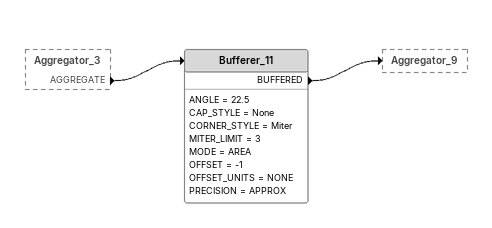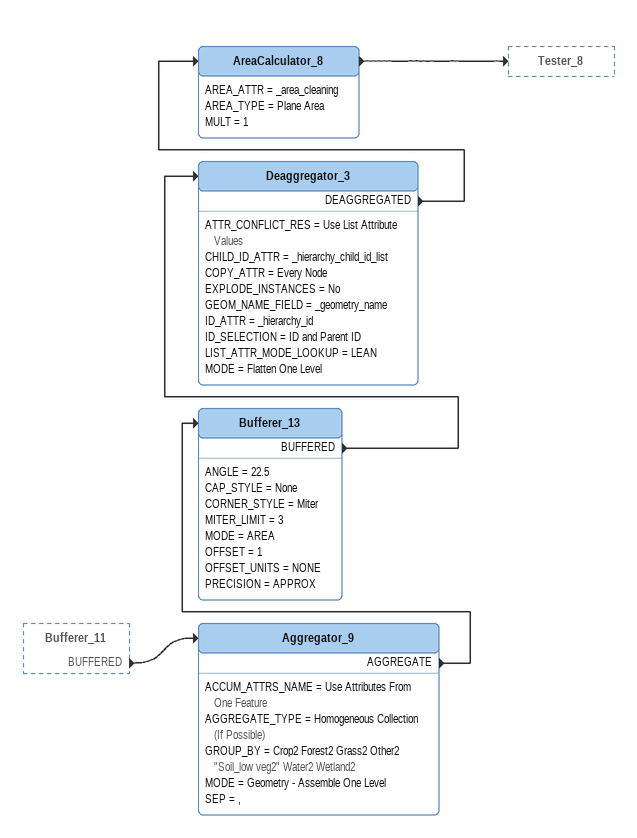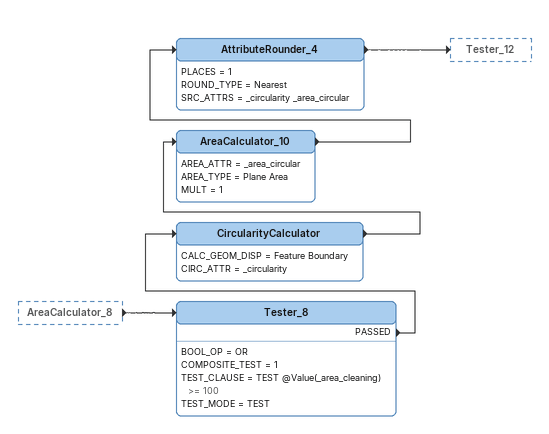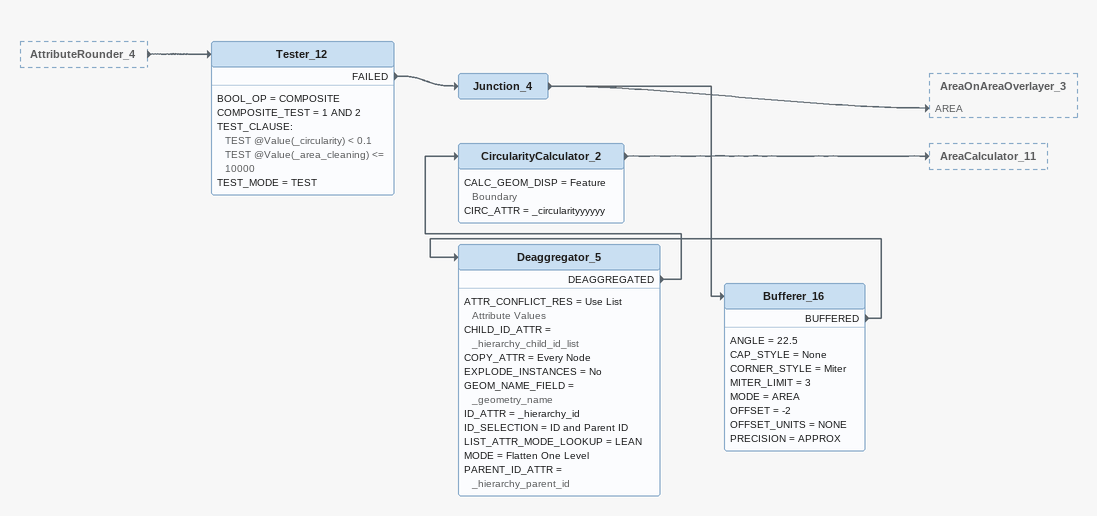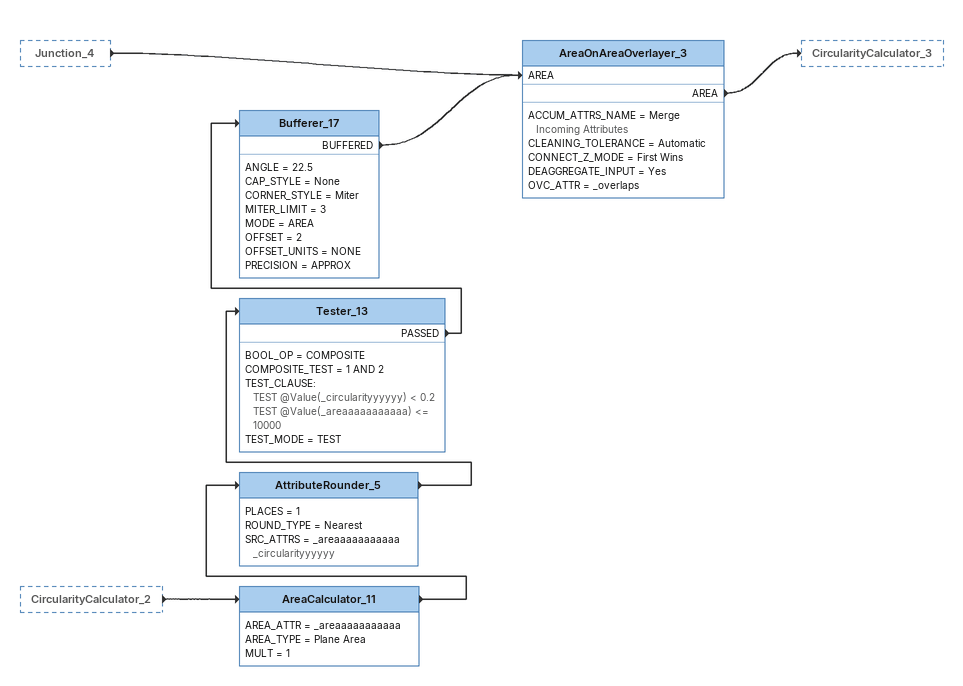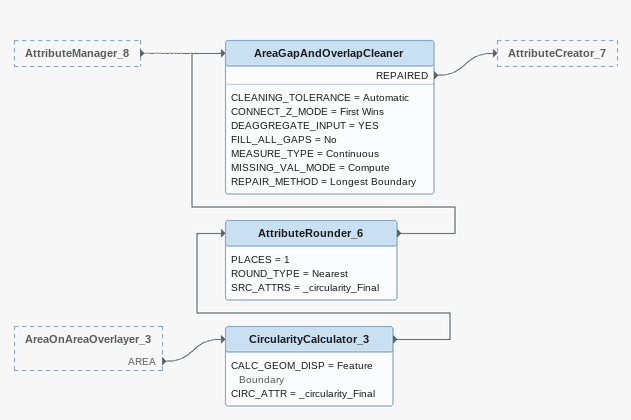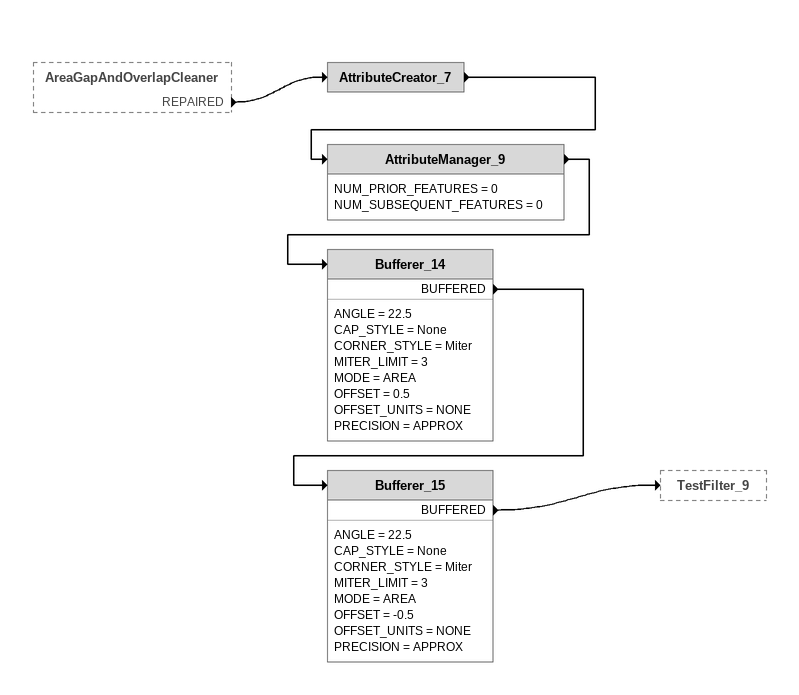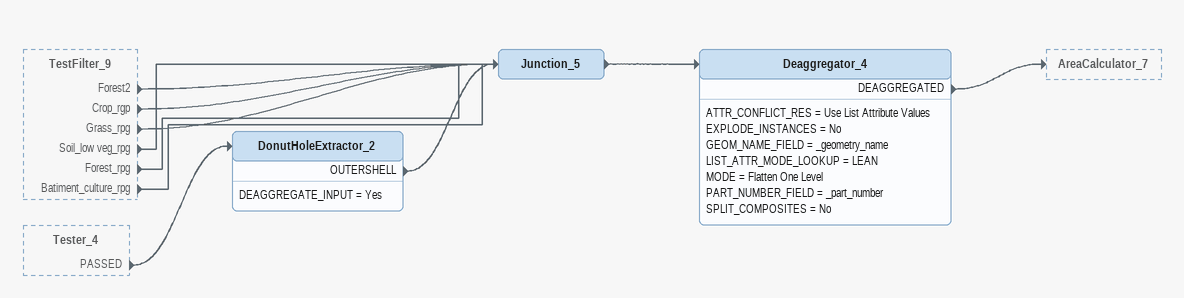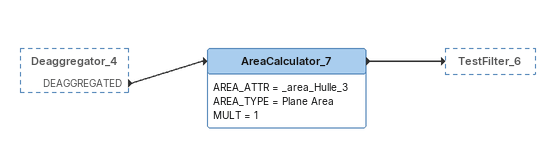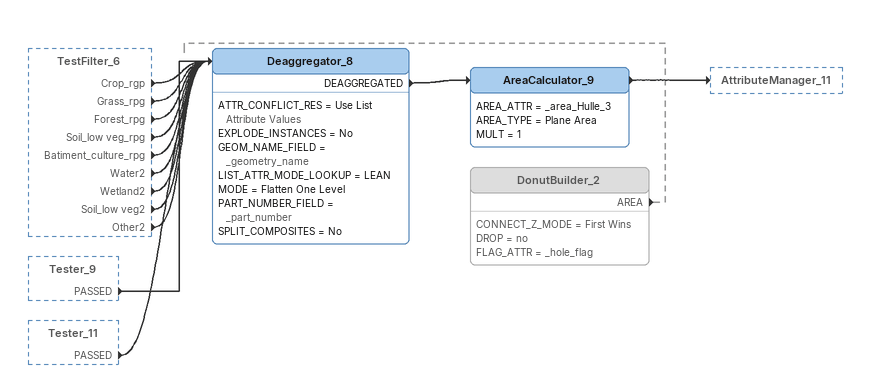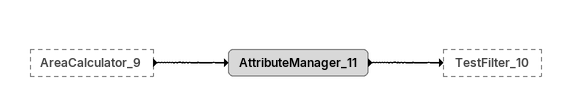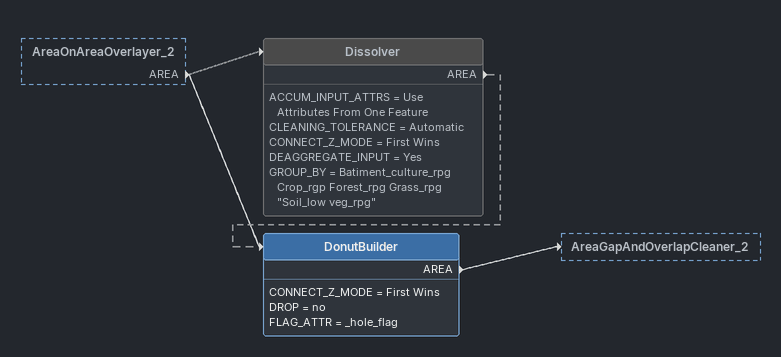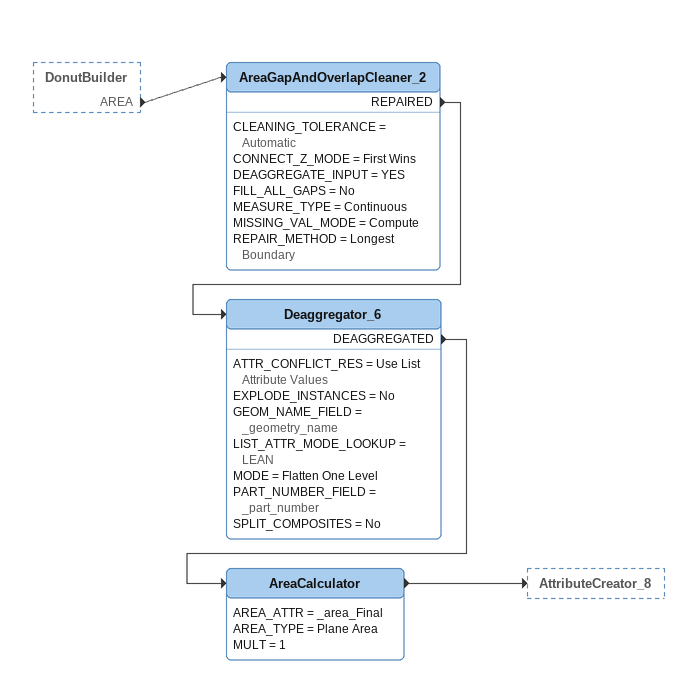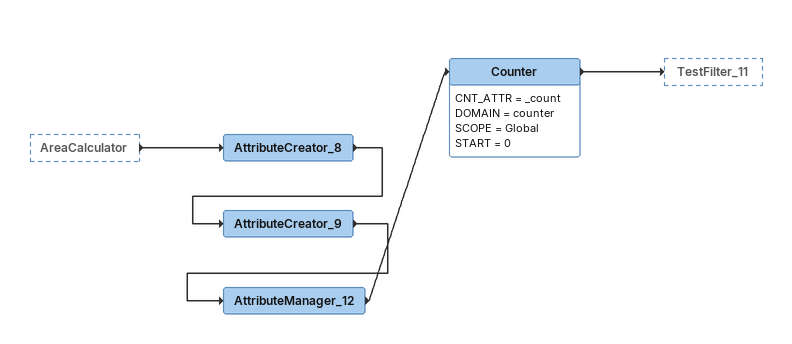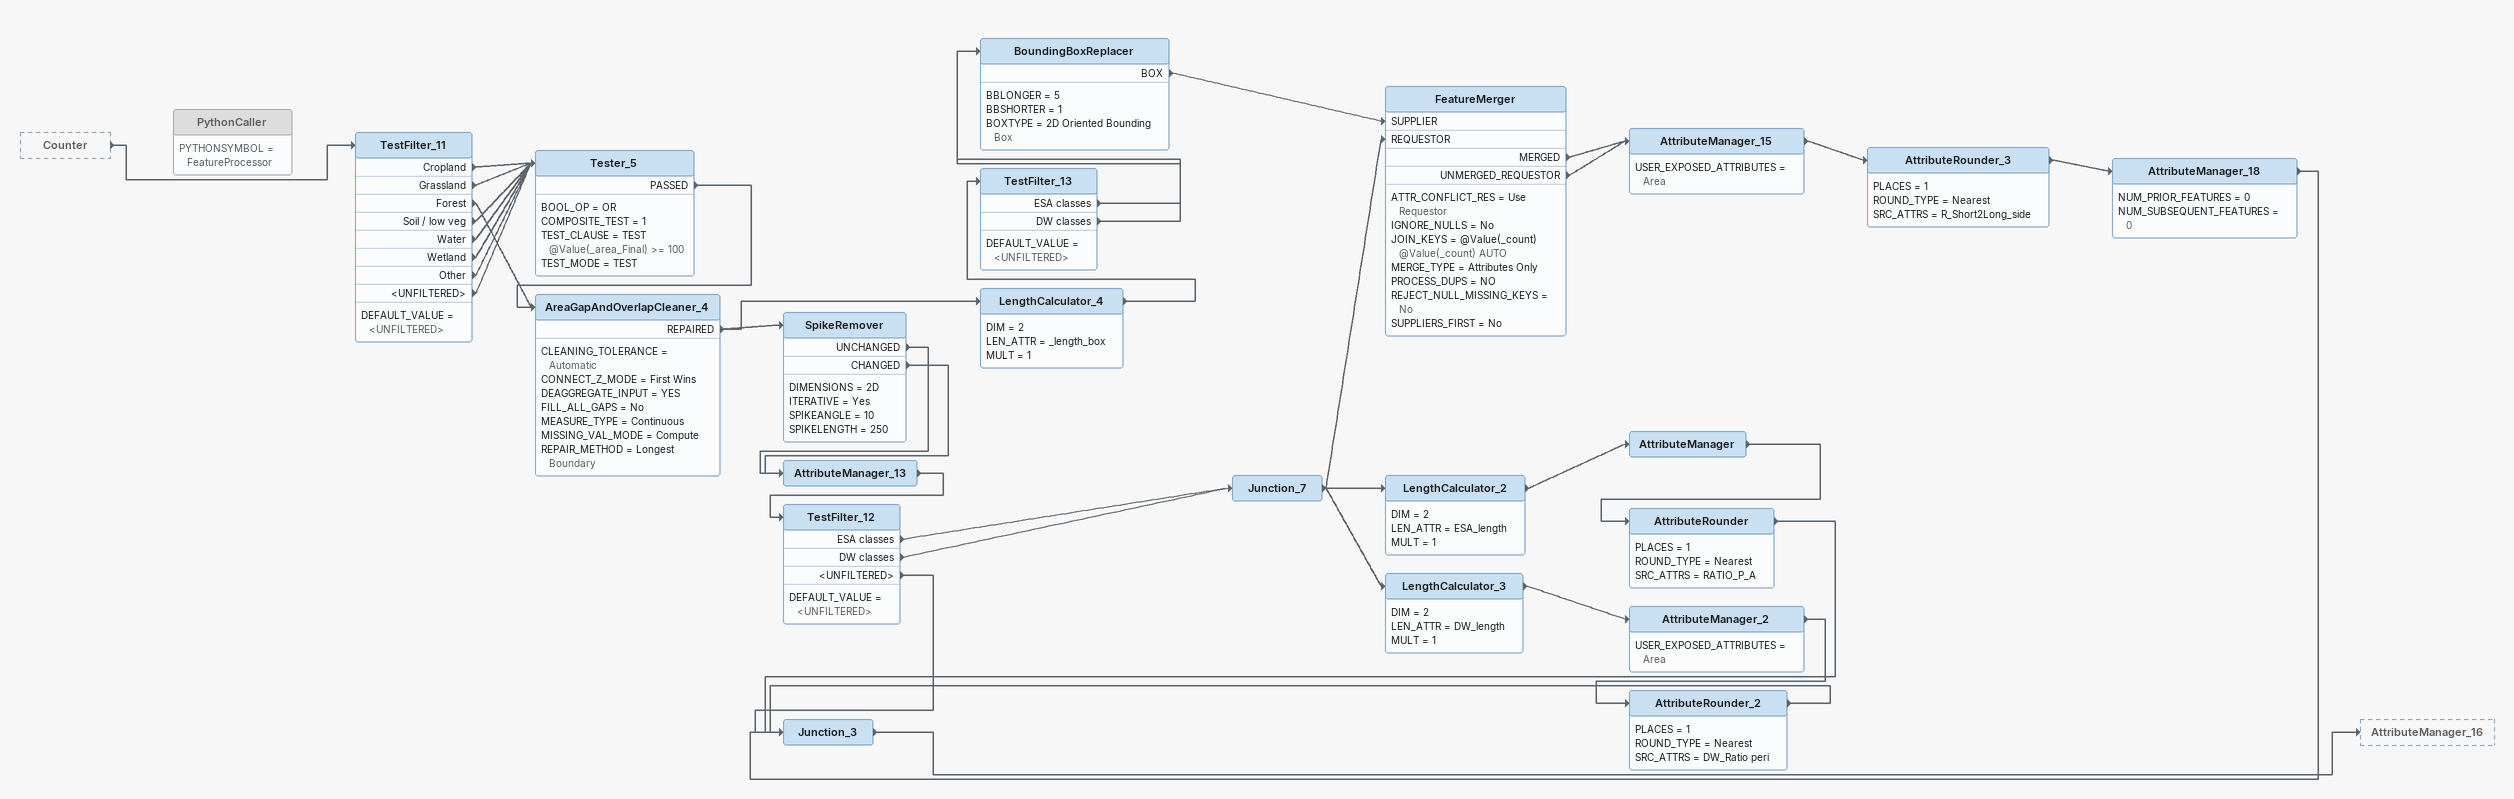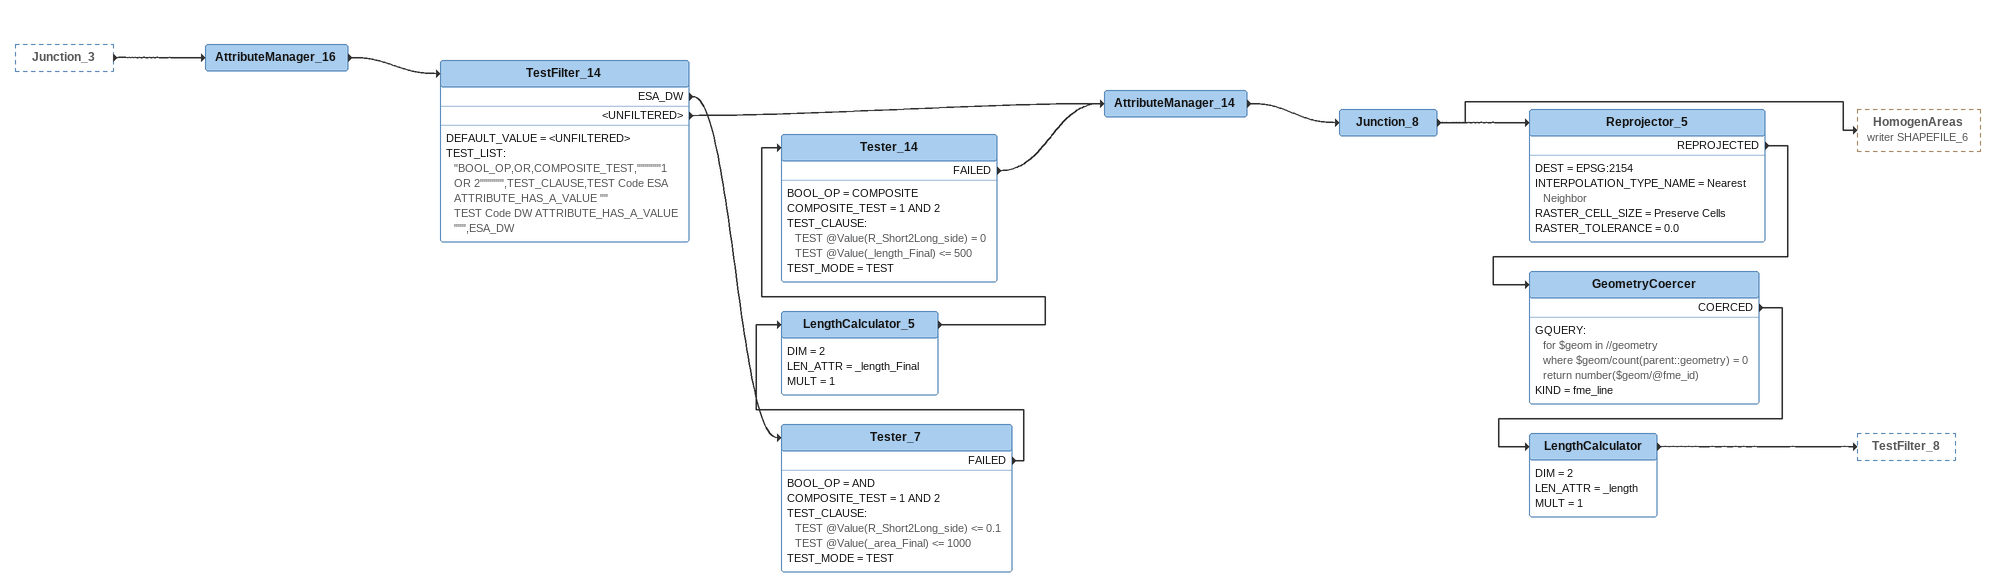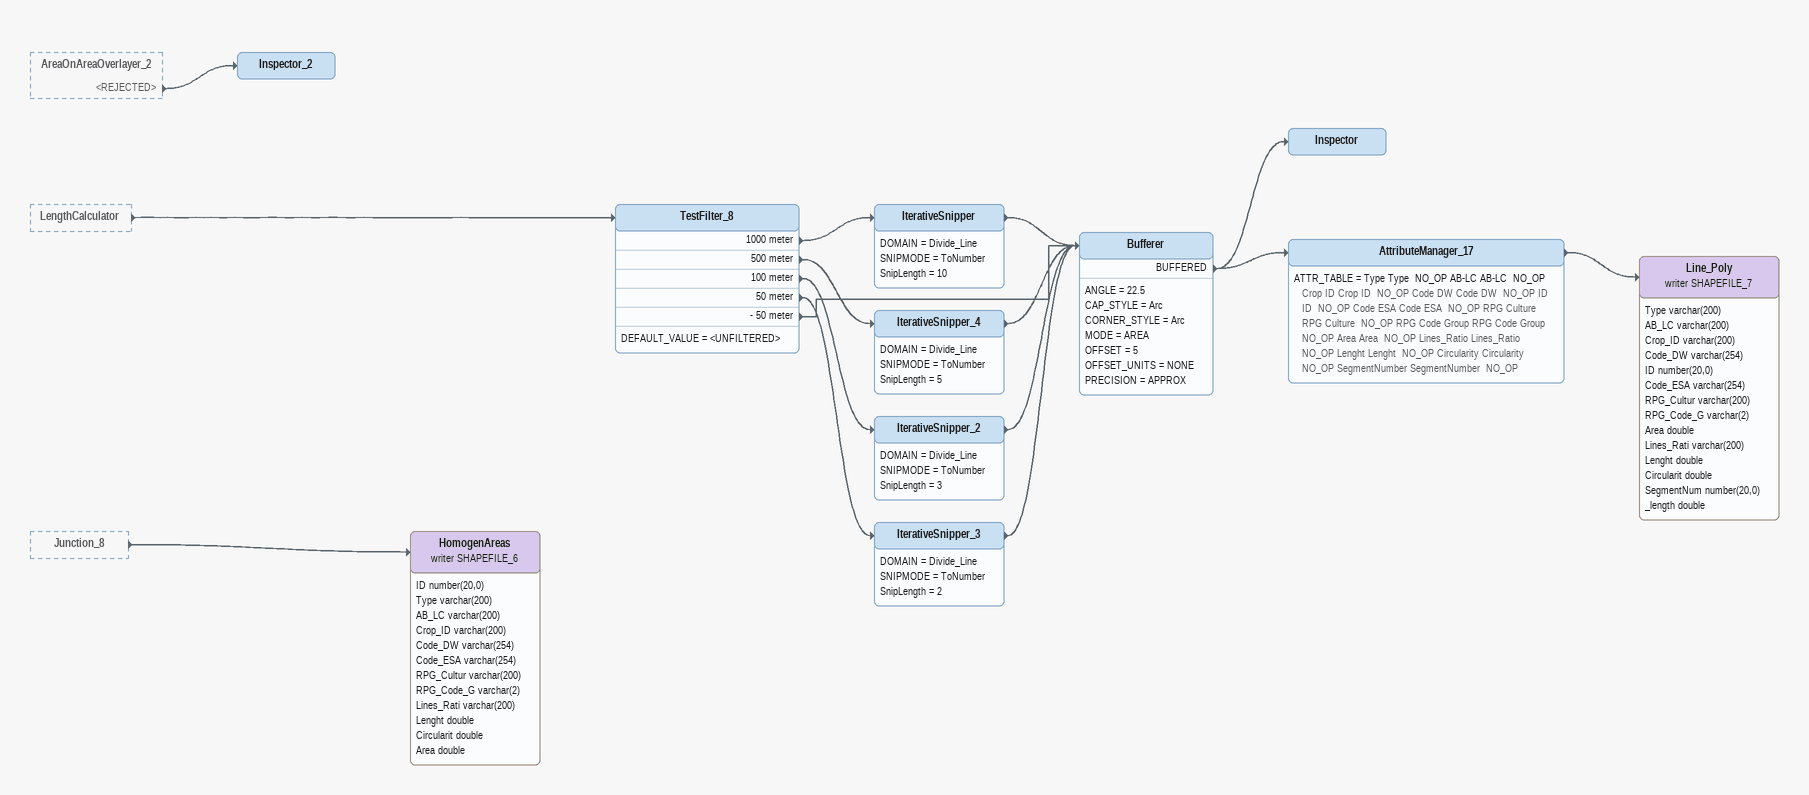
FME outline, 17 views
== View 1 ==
Aggregator_3 [outside]
    AGGREGATE -> Bufferer_11
Bufferer_11
    ANGLE = 22.5
    CAP_STYLE = None
    CORNER_STYLE = Miter
    MITER_LIMIT = 3
    MODE = AREA
    OFFSET = -1
    OFFSET_UNITS = NONE
    PRECISION = APPROX
    BUFFERED -> Aggregator_9

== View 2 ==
Bufferer_11 [outside]
    BUFFERED -> Aggregator_9
Aggregator_9
    ACCUM_ATTRS_NAME = Use Attributes From One Feature
    AGGREGATE_TYPE = Homogeneous Collection (If Possible)
    GROUP_BY = Crop2 Forest2 Grass2 Other2 "Soil_low veg2" Water2 Wetland2
    MODE = Geometry - Assemble One Level
    SEP = ,
    AGGREGATE -> Bufferer_13
Bufferer_13
    ANGLE = 22.5
    CAP_STYLE = None
    CORNER_STYLE = Miter
    MITER_LIMIT = 3
    MODE = AREA
    OFFSET = 1
    OFFSET_UNITS = NONE
    PRECISION = APPROX
    BUFFERED -> Deaggregator_3
Deaggregator_3
    ATTR_CONFLICT_RES = Use List Attribute Values
    CHILD_ID_ATTR = _hierarchy_child_id_list
    COPY_ATTR = Every Node
    EXPLODE_INSTANCES = No
    GEOM_NAME_FIELD = _geometry_name
    ID_ATTR = _hierarchy_id
    ID_SELECTION = ID and Parent ID
    LIST_ATTR_MODE_LOOKUP = LEAN
    MODE = Flatten One Level
    DEAGGREGATED -> AreaCalculator_8
AreaCalculator_8
    AREA_ATTR = _area_cleaning
    AREA_TYPE = Plane Area
    MULT = 1
    -> Tester_8

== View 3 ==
AreaCalculator_8 [outside]
    -> Tester_8
Tester_8
    BOOL_OP = OR
    COMPOSITE_TEST = 1
    TEST_CLAUSE = TEST @Value(_area_cleaning) >= 100
    TEST_MODE = TEST
    PASSED -> CircularityCalculator
CircularityCalculator
    CALC_GEOM_DISP = Feature Boundary
    CIRC_ATTR = _circularity
    -> AreaCalculator_10
AreaCalculator_10
    AREA_ATTR = _area_circular
    AREA_TYPE = Plane Area
    MULT = 1
    -> AttributeRounder_4
AttributeRounder_4
    PLACES = 1
    ROUND_TYPE = Nearest
    SRC_ATTRS = _circularity _area_circular
    -> Tester_12

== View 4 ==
AttributeRounder_4 [outside]
    -> Tester_12
Tester_12
    BOOL_OP = COMPOSITE
    COMPOSITE_TEST = 1 AND 2
    TEST_CLAUSE:
      TEST @Value(_circularity) < 0.1
      TEST @Value(_area_cleaning) <= 10000
    TEST_MODE = TEST
    FAILED -> Junction_4
Junction_4
    -> Bufferer_16
    -> AreaOnAreaOverlayer_3 [AREA]
Bufferer_16
    ANGLE = 22.5
    CAP_STYLE = None
    CORNER_STYLE = Miter
    MITER_LIMIT = 3
    MODE = AREA
    OFFSET = -2
    OFFSET_UNITS = NONE
    PRECISION = APPROX
    BUFFERED -> Deaggregator_5
Deaggregator_5
    ATTR_CONFLICT_RES = Use List Attribute Values
    CHILD_ID_ATTR = _hierarchy_child_id_list
    COPY_ATTR = Every Node
    EXPLODE_INSTANCES = No
    GEOM_NAME_FIELD = _geometry_name
    ID_ATTR = _hierarchy_id
    ID_SELECTION = ID and Parent ID
    LIST_ATTR_MODE_LOOKUP = LEAN
    MODE = Flatten One Level
    PARENT_ID_ATTR = _hierarchy_parent_id
    DEAGGREGATED -> CircularityCalculator_2
CircularityCalculator_2
    CALC_GEOM_DISP = Feature Boundary
    CIRC_ATTR = _circularityyyyyy
    -> AreaCalculator_11

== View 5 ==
Junction_4 [outside]
    -> AreaOnAreaOverlayer_3 [AREA]
CircularityCalculator_2 [outside]
    -> AreaCalculator_11
AreaCalculator_11
    AREA_ATTR = _areaaaaaaaaaaa
    AREA_TYPE = Plane Area
    MULT = 1
    -> AttributeRounder_5
AttributeRounder_5
    PLACES = 1
    ROUND_TYPE = Nearest
    SRC_ATTRS = _areaaaaaaaaaaa _circularityyyyyy
    -> Tester_13
Tester_13
    BOOL_OP = COMPOSITE
    COMPOSITE_TEST = 1 AND 2
    TEST_CLAUSE:
      TEST @Value(_circularityyyyyy) < 0.2
      TEST @Value(_areaaaaaaaaaaa) <= 10000
    TEST_MODE = TEST
    PASSED -> Bufferer_17
Bufferer_17
    ANGLE = 22.5
    CAP_STYLE = None
    CORNER_STYLE = Miter
    MITER_LIMIT = 3
    MODE = AREA
    OFFSET = 2
    OFFSET_UNITS = NONE
    PRECISION = APPROX
    BUFFERED -> AreaOnAreaOverlayer_3 [AREA]
AreaOnAreaOverlayer_3
    ACCUM_ATTRS_NAME = Merge Incoming Attributes
    CLEANING_TOLERANCE = Automatic
    CONNECT_Z_MODE = First Wins
    DEAGGREGATE_INPUT = Yes
    OVC_ATTR = _overlaps
    AREA -> CircularityCalculator_3

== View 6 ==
AttributeManager_8 [outside]
    -> AreaGapAndOverlapCleaner
AreaOnAreaOverlayer_3 [outside]
    AREA -> CircularityCalculator_3
CircularityCalculator_3
    CALC_GEOM_DISP = Feature Boundary
    CIRC_ATTR = _circularity_Final
    -> AttributeRounder_6
AttributeRounder_6
    PLACES = 1
    ROUND_TYPE = Nearest
    SRC_ATTRS = _circularity_Final
    -> AreaGapAndOverlapCleaner
AreaGapAndOverlapCleaner
    CLEANING_TOLERANCE = Automatic
    CONNECT_Z_MODE = First Wins
    DEAGGREGATE_INPUT = YES
    FILL_ALL_GAPS = No
    MEASURE_TYPE = Continuous
    MISSING_VAL_MODE = Compute
    REPAIR_METHOD = Longest Boundary
    REPAIRED -> AttributeCreator_7

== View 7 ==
AreaGapAndOverlapCleaner [outside]
    REPAIRED -> AttributeCreator_7
AttributeCreator_7
    -> AttributeManager_9
AttributeManager_9
    NUM_PRIOR_FEATURES = 0
    NUM_SUBSEQUENT_FEATURES = 0
    -> Bufferer_14
Bufferer_14
    ANGLE = 22.5
    CAP_STYLE = None
    CORNER_STYLE = Miter
    MITER_LIMIT = 3
    MODE = AREA
    OFFSET = 0.5
    OFFSET_UNITS = NONE
    PRECISION = APPROX
    BUFFERED -> Bufferer_15
Bufferer_15
    ANGLE = 22.5
    CAP_STYLE = None
    CORNER_STYLE = Miter
    MITER_LIMIT = 3
    MODE = AREA
    OFFSET = -0.5
    OFFSET_UNITS = NONE
    PRECISION = APPROX
    BUFFERED -> TestFilter_9

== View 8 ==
TestFilter_9 [outside]
    Forest2 -> Junction_5
    Crop_rgp -> Junction_5
    Grass_rpg -> Junction_5
    Soil_low veg_rpg -> Junction_5
    Forest_rpg -> Junction_5
    Batiment_culture_rpg -> Junction_5
Tester_4 [outside]
    PASSED -> DonutHoleExtractor_2
DonutHoleExtractor_2
    DEAGGREGATE_INPUT = Yes
    OUTERSHELL -> Junction_5
Junction_5
    -> Deaggregator_4
Deaggregator_4
    ATTR_CONFLICT_RES = Use List Attribute Values
    EXPLODE_INSTANCES = No
    GEOM_NAME_FIELD = _geometry_name
    LIST_ATTR_MODE_LOOKUP = LEAN
    MODE = Flatten One Level
    PART_NUMBER_FIELD = _part_number
    SPLIT_COMPOSITES = No
    DEAGGREGATED -> AreaCalculator_7

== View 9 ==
Deaggregator_4 [outside]
    DEAGGREGATED -> AreaCalculator_7
AreaCalculator_7
    AREA_ATTR = _area_Hulle_3
    AREA_TYPE = Plane Area
    MULT = 1
    -> TestFilter_6

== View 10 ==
TestFilter_6 [outside]
    Crop_rgp -> Deaggregator_8
    Grass_rpg -> Deaggregator_8
    Forest_rpg -> Deaggregator_8
    Soil_low veg_rpg -> Deaggregator_8
    Batiment_culture_rpg -> Deaggregator_8
    Water2 -> Deaggregator_8
    Wetland2 -> Deaggregator_8
    Soil_low veg2 -> Deaggregator_8
    Other2 -> Deaggregator_8
Tester_9 [outside]
    PASSED -> Deaggregator_8
Tester_11 [outside]
    PASSED -> Deaggregator_8
DonutBuilder_2 [off]
    CONNECT_Z_MODE = First Wins
    DROP = no
    FLAG_ATTR = _hole_flag
    AREA -> Deaggregator_8 [off]
Deaggregator_8
    ATTR_CONFLICT_RES = Use List Attribute Values
    EXPLODE_INSTANCES = No
    GEOM_NAME_FIELD = _geometry_name
    LIST_ATTR_MODE_LOOKUP = LEAN
    MODE = Flatten One Level
    PART_NUMBER_FIELD = _part_number
    SPLIT_COMPOSITES = No
    DEAGGREGATED -> AreaCalculator_9
AreaCalculator_9
    AREA_ATTR = _area_Hulle_3
    AREA_TYPE = Plane Area
    MULT = 1
    -> AttributeManager_11

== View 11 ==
AreaCalculator_9 [outside]
    -> AttributeManager_11
AttributeManager_11
    -> TestFilter_10

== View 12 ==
AreaOnAreaOverlayer_2 [outside]
    AREA -> Dissolver [off]
    AREA -> DonutBuilder
Dissolver [off]
    ACCUM_INPUT_ATTRS = Use Attributes From One Feature
    CLEANING_TOLERANCE = Automatic
    CONNECT_Z_MODE = First Wins
    DEAGGREGATE_INPUT = Yes
    GROUP_BY = Batiment_culture_rpg Crop_rgp Forest_rpg Grass_rpg "Soil_low veg_rpg"
    AREA -> DonutBuilder [off]
DonutBuilder
    CONNECT_Z_MODE = First Wins
    DROP = no
    FLAG_ATTR = _hole_flag
    AREA -> AreaGapAndOverlapCleaner_2

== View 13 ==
DonutBuilder [outside]
    AREA -> AreaGapAndOverlapCleaner_2
AreaGapAndOverlapCleaner_2
    CLEANING_TOLERANCE = Automatic
    CONNECT_Z_MODE = First Wins
    DEAGGREGATE_INPUT = YES
    FILL_ALL_GAPS = No
    MEASURE_TYPE = Continuous
    MISSING_VAL_MODE = Compute
    REPAIR_METHOD = Longest Boundary
    REPAIRED -> Deaggregator_6
Deaggregator_6
    ATTR_CONFLICT_RES = Use List Attribute Values
    EXPLODE_INSTANCES = No
    GEOM_NAME_FIELD = _geometry_name
    LIST_ATTR_MODE_LOOKUP = LEAN
    MODE = Flatten One Level
    PART_NUMBER_FIELD = _part_number
    SPLIT_COMPOSITES = No
    DEAGGREGATED -> AreaCalculator
AreaCalculator
    AREA_ATTR = _area_Final
    AREA_TYPE = Plane Area
    MULT = 1
    -> AttributeCreator_8

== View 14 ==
AreaCalculator [outside]
    -> AttributeCreator_8
AttributeCreator_8
    -> AttributeCreator_9
AttributeCreator_9
    -> AttributeManager_12
AttributeManager_12
    -> Counter
Counter
    CNT_ATTR = _count
    DOMAIN = counter
    SCOPE = Global
    START = 0
    -> TestFilter_11

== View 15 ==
Counter [outside]
    -> TestFilter_11
PythonCaller [off]
    PYTHONSYMBOL = FeatureProcessor
TestFilter_11
    DEFAULT_VALUE = <UNFILTERED>
    Cropland -> Tester_5
    Grassland -> Tester_5
    Forest -> AreaGapAndOverlapCleaner_4
    Soil / low veg -> Tester_5
    Water -> Tester_5
    Wetland -> Tester_5
    Other -> Tester_5
    <UNFILTERED> -> Tester_5
Tester_5
    BOOL_OP = OR
    COMPOSITE_TEST = 1
    TEST_CLAUSE = TEST @Value(_area_Final) >= 100
    TEST_MODE = TEST
    PASSED -> AreaGapAndOverlapCleaner_4
AreaGapAndOverlapCleaner_4
    CLEANING_TOLERANCE = Automatic
    CONNECT_Z_MODE = First Wins
    DEAGGREGATE_INPUT = YES
    FILL_ALL_GAPS = No
    MEASURE_TYPE = Continuous
    MISSING_VAL_MODE = Compute
    REPAIR_METHOD = Longest Boundary
    REPAIRED -> SpikeRemover
    REPAIRED -> LengthCalculator_4
LengthCalculator_4
    DIM = 2
    LEN_ATTR = _length_box
    MULT = 1
    -> TestFilter_13
TestFilter_13
    DEFAULT_VALUE = <UNFILTERED>
    ESA classes -> BoundingBoxReplacer
    DW classes -> BoundingBoxReplacer
BoundingBoxReplacer
    BBLONGER = 5
    BBSHORTER = 1
    BOXTYPE = 2D Oriented Bounding Box
    BOX -> FeatureMerger [SUPPLIER]
SpikeRemover
    DIMENSIONS = 2D
    ITERATIVE = Yes
    SPIKEANGLE = 10
    SPIKELENGTH = 250
    UNCHANGED -> AttributeManager_13
    CHANGED -> AttributeManager_13
AttributeManager_13
    -> TestFilter_12
TestFilter_12
    DEFAULT_VALUE = <UNFILTERED>
    ESA classes -> Junction_7
    DW classes -> Junction_7
    <UNFILTERED> -> Junction_3
Junction_7
    -> LengthCalculator_2
    -> LengthCalculator_3
    -> FeatureMerger [REQUESTOR]
FeatureMerger
    ATTR_CONFLICT_RES = Use Requestor
    IGNORE_NULLS = No
    JOIN_KEYS = @Value(_count) @Value(_count) AUTO
    MERGE_TYPE = Attributes Only
    PROCESS_DUPS = NO
    REJECT_NULL_MISSING_KEYS = No
    SUPPLIERS_FIRST = No
    MERGED -> AttributeManager_15
    UNMERGED_REQUESTOR -> AttributeManager_15
AttributeManager_15
    USER_EXPOSED_ATTRIBUTES = Area
    -> AttributeRounder_3
AttributeRounder_3
    PLACES = 1
    ROUND_TYPE = Nearest
    SRC_ATTRS = R_Short2Long_side
    -> AttributeManager_18
AttributeManager_18
    NUM_PRIOR_FEATURES = 0
    NUM_SUBSEQUENT_FEATURES = 0
    -> Junction_3
LengthCalculator_2
    DIM = 2
    LEN_ATTR = ESA_length
    MULT = 1
    -> AttributeManager
AttributeManager
    -> AttributeRounder
AttributeRounder
    PLACES = 1
    ROUND_TYPE = Nearest
    SRC_ATTRS = RATIO_P_A
    -> Junction_3
LengthCalculator_3
    DIM = 2
    LEN_ATTR = DW_length
    MULT = 1
    -> AttributeManager_2
AttributeManager_2
    USER_EXPOSED_ATTRIBUTES = Area
    -> AttributeRounder_2
AttributeRounder_2
    PLACES = 1
    ROUND_TYPE = Nearest
    SRC_ATTRS = DW_Ratio peri
    -> Junction_3
Junction_3
    -> AttributeManager_16

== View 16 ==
Junction_3 [outside]
    -> AttributeManager_16
AttributeManager_16
    -> TestFilter_14
TestFilter_14
    DEFAULT_VALUE = <UNFILTERED>
    TEST_LIST:
      "BOOL_OP,OR,COMPOSITE_TEST,""""""1 OR 2"""""",TEST_CLAUSE,TEST Code ESA ATTRIBUTE_HAS_A_VALUE ""
      TEST Code DW ATTRIBUTE_HAS_A_VALUE """,ESA_DW
    ESA_DW -> Tester_7
    <UNFILTERED> -> AttributeManager_14
Tester_7
    BOOL_OP = AND
    COMPOSITE_TEST = 1 AND 2
    TEST_CLAUSE:
      TEST @Value(R_Short2Long_side) <= 0.1
      TEST @Value(_area_Final) <= 1000
    TEST_MODE = TEST
    FAILED -> LengthCalculator_5
LengthCalculator_5
    DIM = 2
    LEN_ATTR = _length_Final
    MULT = 1
    -> Tester_14
Tester_14
    BOOL_OP = COMPOSITE
    COMPOSITE_TEST = 1 AND 2
    TEST_CLAUSE:
      TEST @Value(R_Short2Long_side) = 0
      TEST @Value(_length_Final) <= 500
    TEST_MODE = TEST
    FAILED -> AttributeManager_14
AttributeManager_14
    -> Junction_8
Junction_8
    -> Reprojector_5
    -> HomogenAreas (writer SHAPEFILE_6)
Reprojector_5
    DEST = EPSG:2154
    INTERPOLATION_TYPE_NAME = Nearest Neighbor
    RASTER_CELL_SIZE = Preserve Cells
    RASTER_TOLERANCE = 0.0
    REPROJECTED -> GeometryCoercer
GeometryCoercer
    GQUERY:
      for $geom in //geometry
      where $geom/count(parent::geometry) = 0
      return number($geom/@fme_id)
    KIND = fme_line
    COERCED -> LengthCalculator
LengthCalculator
    DIM = 2
    LEN_ATTR = _length
    MULT = 1
    -> TestFilter_8

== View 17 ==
AreaOnAreaOverlayer_2 [outside]
    <REJECTED> -> Inspector_2
LengthCalculator [outside]
    -> TestFilter_8
Junction_8 [outside]
    -> HomogenAreas (writer SHAPEFILE_6)
TestFilter_8
    DEFAULT_VALUE = <UNFILTERED>
    1000 meter -> IterativeSnipper
    500 meter -> IterativeSnipper_4
    100 meter -> IterativeSnipper_2
    50 meter -> IterativeSnipper_3
    - 50 meter -> Bufferer
IterativeSnipper
    DOMAIN = Divide_Line
    SNIPMODE = ToNumber
    SnipLength = 10
    -> Bufferer
IterativeSnipper_4
    DOMAIN = Divide_Line
    SNIPMODE = ToNumber
    SnipLength = 5
    -> Bufferer
IterativeSnipper_2
    DOMAIN = Divide_Line
    SNIPMODE = ToNumber
    SnipLength = 3
    -> Bufferer
IterativeSnipper_3
    DOMAIN = Divide_Line
    SNIPMODE = ToNumber
    SnipLength = 2
    -> Bufferer
Bufferer
    ANGLE = 22.5
    CAP_STYLE = Arc
    CORNER_STYLE = Arc
    MODE = AREA
    OFFSET = 5
    OFFSET_UNITS = NONE
    PRECISION = APPROX
    BUFFERED -> Inspector
    BUFFERED -> AttributeManager_17
Inspector
AttributeManager_17
    ATTR_TABLE = Type Type  NO_OP AB-LC AB-LC  NO_OP Crop ID Crop ID  NO_OP Code DW Code DW  NO_OP ID ID  NO_OP Code ESA Code ESA  NO_OP RPG Culture RPG Culture  NO_OP RPG Code Group RPG Code Group  NO_OP Area Area  NO_OP Lines_Ratio Lines_Ratio  NO_OP Lenght Lenght  NO_OP Circularity Circularity  NO_OP SegmentNumber SegmentNumber  NO_OP
    -> Line_Poly (writer SHAPEFILE_7)
Line_Poly (writer SHAPEFILE_7)
    attributes: Type varchar(200), AB_LC varchar(200), Crop_ID varchar(200), Code_DW varchar(254), ID number(20,0), Code_ESA varchar(254), RPG_Cultur varchar(200), RPG_Code_G varchar(2), Area double, Lines_Rati varchar(200), Lenght double, Circularit double, SegmentNum number(20,0), _length double
HomogenAreas (writer SHAPEFILE_6)
    attributes: ID number(20,0), Type varchar(200), AB_LC varchar(200), Crop_ID varchar(200), Code_DW varchar(254), Code_ESA varchar(254), RPG_Cultur varchar(200), RPG_Code_G varchar(2), Lines_Rati varchar(200), Lenght double, Circularit double, Area double
Inspector_2
